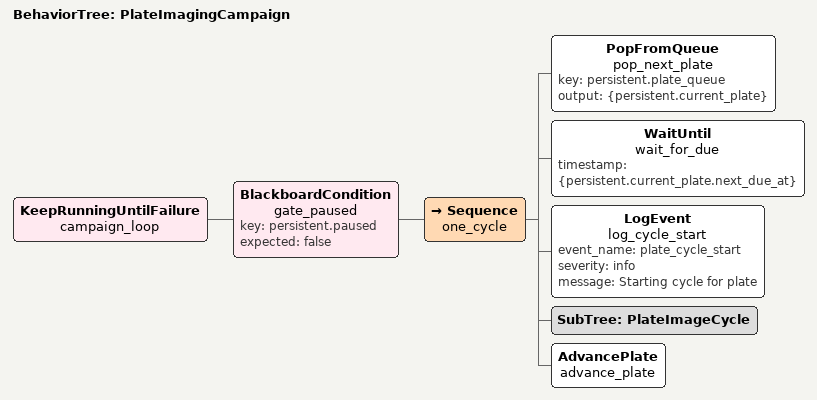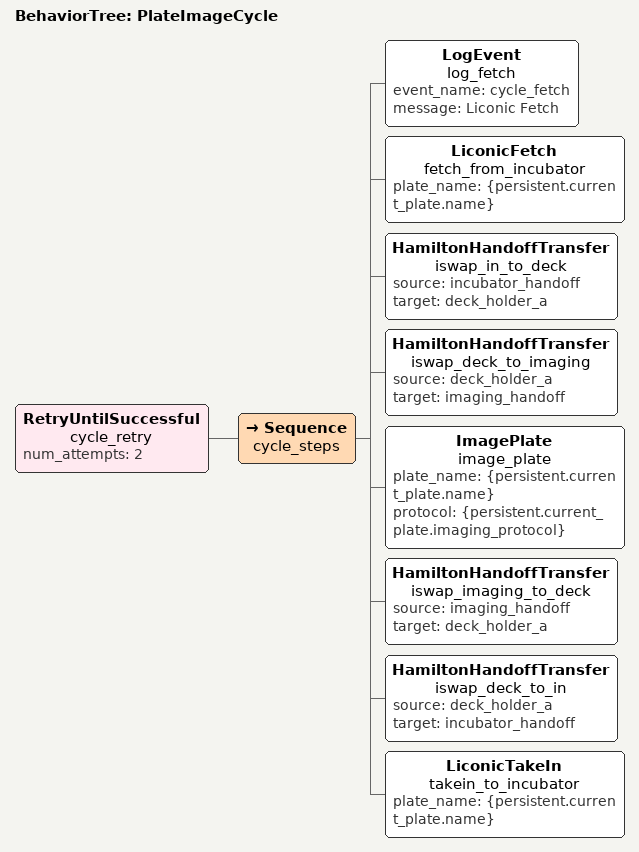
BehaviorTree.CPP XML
<root BTCPP_format="4" main_tree_to_execute="PlateImagingCampaign">

  <BehaviorTree ID="PlateImagingCampaign">
    <KeepRunningUntilFailure name="campaign_loop">
      <BlackboardCondition name="gate_paused"
                           key="persistent.paused"
                           expected="false">
        <Sequence name="one_cycle">
          <PopFromQueue name="pop_next_plate"
                        key="persistent.plate_queue"
                        output="{persistent.current_plate}"/>

          <WaitUntil name="wait_for_due"
                     timestamp="{persistent.current_plate.next_due_at}"/>

          <LogEvent name="log_cycle_start"
                    event_name="plate_cycle_start"
                    severity="info"
                    message="Starting cycle for plate"/>

          <SubTree ID="PlateImageCycle"/>

          <AdvancePlate name="advance_plate"/>
        </Sequence>
      </BlackboardCondition>
    </KeepRunningUntilFailure>
  </BehaviorTree>

  <BehaviorTree ID="PlateImageCycle">
    <RetryUntilSuccessful name="cycle_retry" num_attempts="2">
      <Sequence name="cycle_steps">
        <LogEvent name="log_fetch"
                  event_name="cycle_fetch"
                  message="Liconic Fetch"/>

        <!-- Liconic Fetch: pull plate from cassette to transfer tray. -->
        <LiconicFetch name="fetch_from_incubator"
                      plate_name="{persistent.current_plate.name}"/>

        <!-- iSWAP picks plate at incubator_handoff and places on a
             deck holder; then traverses to the imaging_handoff. The
             deck holder name is a parameter — adjust per-deck. -->
        <HamiltonHandoffTransfer name="iswap_in_to_deck"
                                 source="incubator_handoff"
                                 target="deck_holder_a"/>
        <HamiltonHandoffTransfer name="iswap_deck_to_imaging"
                                 source="deck_holder_a"
                                 target="imaging_handoff"/>

        <!-- ImagePlate is currently a stub atom (week-2). Replaced by the
             real imaging_station driver in week-3. -->
        <ImagePlate name="image_plate"
                    plate_name="{persistent.current_plate.name}"
                    protocol="{persistent.current_plate.imaging_protocol}"/>

        <!-- Reverse traversal back to the incubator. -->
        <HamiltonHandoffTransfer name="iswap_imaging_to_deck"
                                 source="imaging_handoff"
                                 target="deck_holder_a"/>
        <HamiltonHandoffTransfer name="iswap_deck_to_in"
                                 source="deck_holder_a"
                                 target="incubator_handoff"/>

        <!-- Liconic TakeIn: receive plate from transfer tray into cassette. -->
        <LiconicTakeIn name="takein_to_incubator"
                       plate_name="{persistent.current_plate.name}"/>
      </Sequence>
    </RetryUntilSuccessful>
  </BehaviorTree>

</root>
